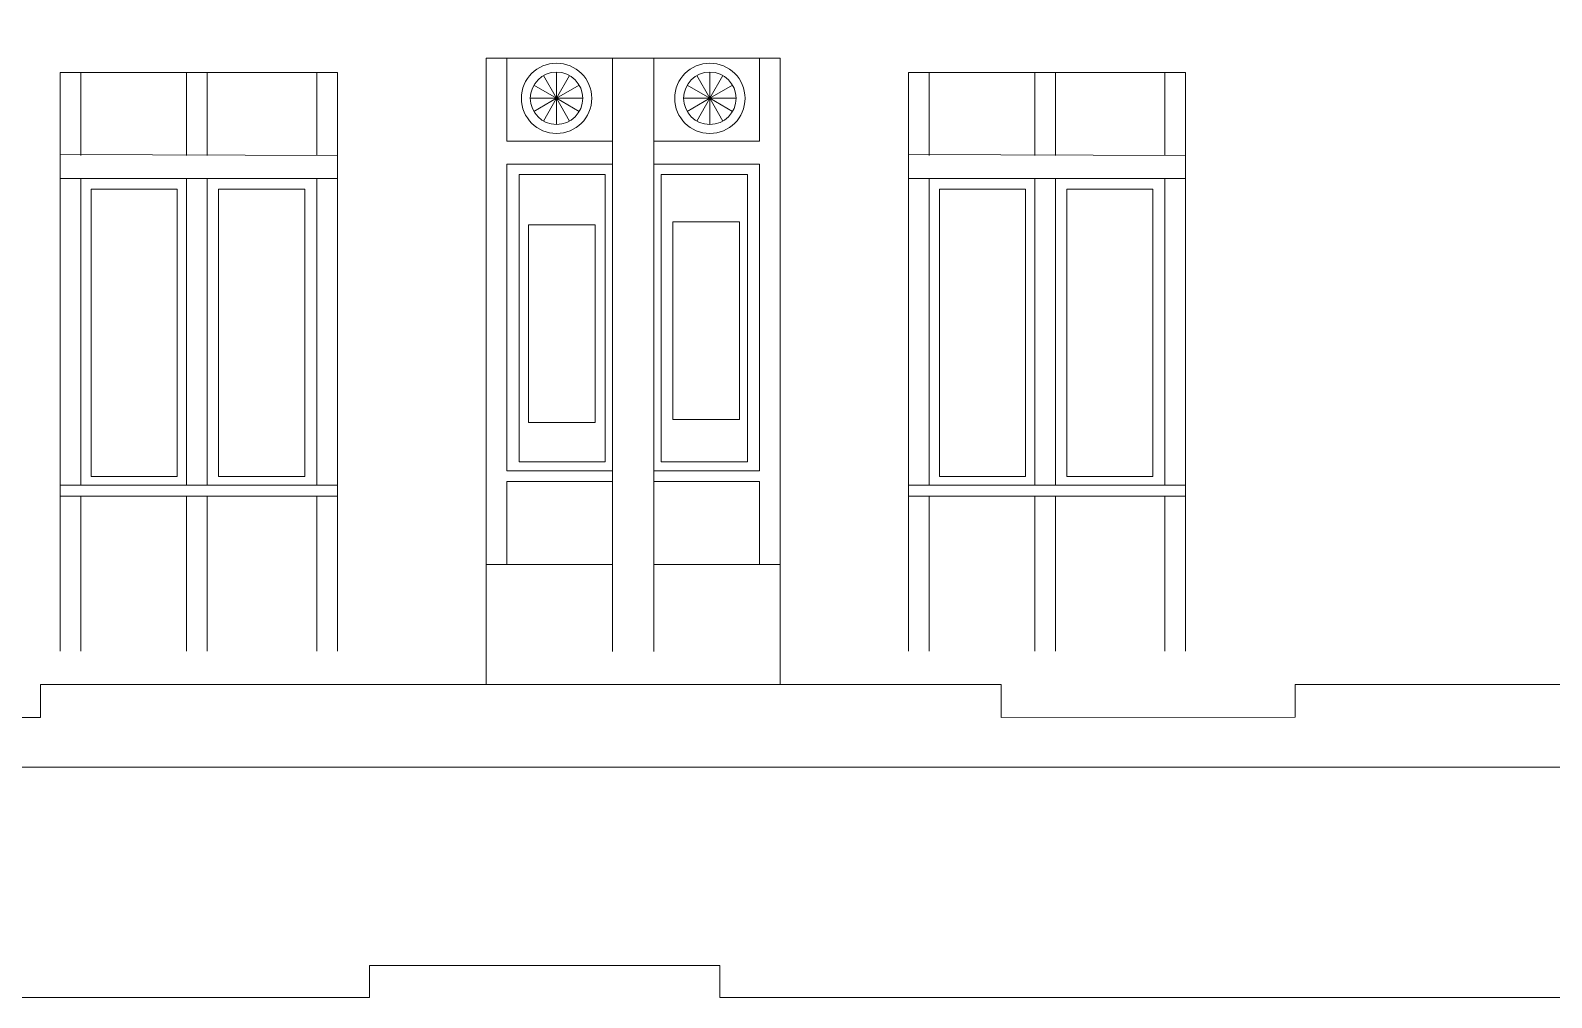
# Model space of a CAD drawing. Header units: centimetres. Extents: x -61 to 61, y -26 to 26.
# Drawn here: x 18.01 to 31.8, y 0.04 to 8.81 of the extents above; entities that cross this region are included whole.
import ezdxf

# ---------------------------------------------------------------- set-up
doc = ezdxf.new("R2010")
doc.units = ezdxf.units.CM
doc.header["$MEASUREMENT"] = 0
doc.layers.add('layer 1', color=7, linetype='Continuous')

msp = doc.modelspace()

# ---------------------------------------------------------------- linework, layer by layer
at = {"layer": 'layer 1', "color": 250, "lineweight": 9}
msp.add_open_spline([(5.42439, 20.07883), (5.42439, 20.07883), (5.42439, 2.12949), (5.42439, 2.12949), (5.42439, 2.12949), (5.42439, 2.12949), (39.72502, 2.12949), (39.72502, 2.12949)], degree=3, knots=[0, 0, 0, 0, 0.33333333, 0.33333333, 0.33333333, 0.33333333, 1, 1, 1, 1], dxfattribs=at)
at = {"layer": 'layer 1', "color": 177, "lineweight": 9}
for points in [[(22.13932, 3.96686), (22.13932, 3.96686), (22.13932, 8.56074), (22.13932, 8.56074)], [(22.13932, 8.56074), (22.13932, 8.56074), (24.80316, 8.56074), (24.80316, 8.56074)], [(22.32703, 7.80881), (22.32703, 7.80881), (22.32703, 8.56074), (22.32703, 8.56074)], [(23.28352, 7.80881), (23.28352, 7.80881), (23.28352, 8.56074), (23.28352, 8.56074)], [(23.65896, 7.80881), (23.65896, 7.80881), (23.65896, 8.56074), (23.65896, 8.56074)], [(24.61545, 7.80881), (24.61545, 7.80881), (24.61545, 8.56074), (24.61545, 8.56074)], [(24.80316, 3.96686), (24.80316, 3.96686), (24.80316, 8.56074), (24.80316, 8.56074)], [(18.27719, 3.83527), (18.27719, 3.83527), (18.27719, 8.42914), (18.27719, 8.42914)], [(18.27719, 8.42914), (18.27719, 8.42914), (20.78994, 8.42914), (20.78994, 8.42914)], [(18.4649, 7.67722), (18.4649, 7.67722), (18.4649, 8.42914), (18.4649, 8.42914)], [(19.42139, 7.67722), (19.42139, 7.67722), (19.42139, 8.42914), (19.42139, 8.42914)], [(19.6091, 7.67722), (19.6091, 7.67722), (19.6091, 8.42914), (19.6091, 8.42914)], [(20.60223, 7.67722), (20.60223, 7.67722), (20.60223, 8.42914), (20.60223, 8.42914)], [(20.78994, 7.67722), (20.78994, 7.67722), (20.78994, 8.42914), (20.78994, 8.42914)], [(22.77629, 8.19609), (22.77629, 8.19609), (22.77629, 8.43362), (22.77629, 8.43362)], [(24.16619, 8.19609), (24.16619, 8.19609), (24.16619, 8.43362), (24.16619, 8.43362)], [(25.96652, 3.83527), (25.96652, 3.83527), (25.96652, 8.42914), (25.96652, 8.42914)], [(25.96652, 8.42914), (25.96652, 8.42914), (28.47927, 8.42914), (28.47927, 8.42914)], [(26.15423, 7.67722), (26.15423, 7.67722), (26.15423, 8.42914), (26.15423, 8.42914)], [(27.11072, 7.67722), (27.11072, 7.67722), (27.11072, 8.42914), (27.11072, 8.42914)], [(27.29843, 7.67722), (27.29843, 7.67722), (27.29843, 8.42914), (27.29843, 8.42914)], [(28.29156, 7.67722), (28.29156, 7.67722), (28.29156, 8.42914), (28.29156, 8.42914)], [(28.47927, 7.67722), (28.47927, 7.67722), (28.47927, 8.42914), (28.47927, 8.42914)], [(22.77629, 8.19609), (22.77629, 8.19609), (22.57058, 8.31486), (22.57058, 8.31486)], [(22.77629, 8.19609), (22.77629, 8.19609), (22.65752, 8.4018), (22.65752, 8.4018)], [(22.77629, 8.19609), (22.77629, 8.19609), (22.89505, 8.4018), (22.89505, 8.4018)], [(22.77629, 8.19609), (22.77629, 8.19609), (22.982, 8.31486), (22.982, 8.31486)], [(24.16619, 8.19609), (24.16619, 8.19609), (23.96048, 8.31486), (23.96048, 8.31486)], [(24.16619, 8.19609), (24.16619, 8.19609), (24.04743, 8.4018), (24.04743, 8.4018)], [(24.16619, 8.19609), (24.16619, 8.19609), (24.28496, 8.4018), (24.28496, 8.4018)], [(24.16619, 8.19609), (24.16619, 8.19609), (24.3719, 8.31486), (24.3719, 8.31486)], [(22.77629, 8.19609), (22.77629, 8.19609), (22.53876, 8.19609), (22.53876, 8.19609)], [(22.77629, 8.19609), (22.77629, 8.19609), (22.57058, 8.07733), (22.57058, 8.07733)], [(22.77629, 8.19609), (22.77629, 8.19609), (22.65752, 7.99038), (22.65752, 7.99038)], [(22.77629, 8.19609), (22.77629, 8.19609), (23.01382, 8.19609), (23.01382, 8.19609)], [(22.77629, 8.19609), (22.77629, 8.19609), (22.982, 8.07733), (22.982, 8.07733)], [(22.77629, 8.19609), (22.77629, 8.19609), (22.89505, 7.99038), (22.89505, 7.99038)], [(22.77629, 8.19609), (22.77629, 8.19609), (22.77629, 7.95856), (22.77629, 7.95856)], [(24.16619, 8.19609), (24.16619, 8.19609), (23.92866, 8.19609), (23.92866, 8.19609)], [(24.16619, 8.19609), (24.16619, 8.19609), (23.96048, 8.07733), (23.96048, 8.07733)], [(24.16619, 8.19609), (24.16619, 8.19609), (24.04743, 7.99038), (24.04743, 7.99038)], [(24.16619, 8.19609), (24.16619, 8.19609), (24.16619, 7.95856), (24.16619, 7.95856)], [(24.16619, 8.19609), (24.16619, 8.19609), (24.28496, 7.99038), (24.28496, 7.99038)], [(24.16619, 8.19609), (24.16619, 8.19609), (24.3719, 8.07733), (24.3719, 8.07733)], [(24.16619, 8.19609), (24.16619, 8.19609), (24.40372, 8.19609), (24.40372, 8.19609)], [(23.28352, 7.80881), (23.28352, 7.80881), (22.32703, 7.80881), (22.32703, 7.80881)], [(23.28352, 7.80881), (23.28352, 7.80881), (23.28352, 7.59983), (23.28352, 7.59983)], [(23.65896, 7.80881), (23.65896, 7.80881), (24.61545, 7.80881), (24.61545, 7.80881)], [(23.65896, 7.80881), (23.65896, 7.80881), (23.65896, 7.59983), (23.65896, 7.59983)], [(22.32703, 5.83037), (22.32703, 5.83037), (22.32703, 7.59983), (22.32703, 7.59983)], [(23.28352, 7.59983), (23.28352, 7.59983), (22.32703, 7.59983), (22.32703, 7.59983)], [(23.28352, 5.83037), (23.28352, 5.83037), (23.28352, 7.59983), (23.28352, 7.59983)], [(23.65896, 5.83037), (23.65896, 5.83037), (23.65896, 7.59983), (23.65896, 7.59983)], [(23.65896, 7.59983), (23.65896, 7.59983), (24.61545, 7.59983), (24.61545, 7.59983)], [(24.61545, 5.83037), (24.61545, 5.83037), (24.61545, 7.59983), (24.61545, 7.59983)], [(18.4649, 5.69878), (18.4649, 5.69878), (18.4649, 7.46824), (18.4649, 7.46824)], [(19.42139, 5.69878), (19.42139, 5.69878), (19.42139, 7.46824), (19.42139, 7.46824)], [(19.6091, 5.69878), (19.6091, 5.69878), (19.6091, 7.46824), (19.6091, 7.46824)], [(20.60223, 5.69878), (20.60223, 5.69878), (20.60223, 7.46824), (20.60223, 7.46824)], [(20.78994, 5.69878), (20.78994, 5.69878), (20.78994, 7.46824), (20.78994, 7.46824)], [(26.15423, 5.69878), (26.15423, 5.69878), (26.15423, 7.46824), (26.15423, 7.46824)], [(27.11072, 5.69878), (27.11072, 5.69878), (27.11072, 7.46824), (27.11072, 7.46824)], [(27.29843, 5.69878), (27.29843, 5.69878), (27.29843, 7.46824), (27.29843, 7.46824)], [(28.29156, 5.69878), (28.29156, 5.69878), (28.29156, 7.46824), (28.29156, 7.46824)], [(28.47927, 5.69878), (28.47927, 5.69878), (28.47927, 7.46824), (28.47927, 7.46824)], [(22.32703, 5.83037), (22.32703, 5.83037), (22.32703, 5.71694), (22.32703, 5.71694)], [(23.28352, 5.83037), (23.28352, 5.83037), (23.28352, 5.71694), (23.28352, 5.71694)], [(23.65896, 5.83037), (23.65896, 5.83037), (23.65896, 5.71694), (23.65896, 5.71694)], [(24.61545, 5.83037), (24.61545, 5.83037), (24.61545, 5.71694), (24.61545, 5.71694)], [(18.4649, 5.69878), (18.4649, 5.69878), (18.4649, 5.58535), (18.4649, 5.58535)], [(19.42139, 5.69878), (19.42139, 5.69878), (19.42139, 5.58535), (19.42139, 5.58535)], [(19.6091, 5.69878), (19.6091, 5.69878), (19.6091, 5.58535), (19.6091, 5.58535)], [(20.60223, 5.69878), (20.60223, 5.69878), (20.60223, 5.58535), (20.60223, 5.58535)], [(20.78994, 5.69878), (20.78994, 5.69878), (20.78994, 5.58535), (20.78994, 5.58535)], [(22.32703, 4.81847), (22.32703, 4.81847), (22.32703, 5.71694), (22.32703, 5.71694)], [(23.28352, 4.81847), (23.28352, 4.81847), (23.28352, 5.71694), (23.28352, 5.71694)], [(23.65896, 4.81847), (23.65896, 4.81847), (23.65896, 5.71694), (23.65896, 5.71694)], [(24.61545, 4.81847), (24.61545, 4.81847), (24.61545, 5.71694), (24.61545, 5.71694)], [(26.15423, 5.69878), (26.15423, 5.69878), (26.15423, 5.58535), (26.15423, 5.58535)], [(27.11072, 5.69878), (27.11072, 5.69878), (27.11072, 5.58535), (27.11072, 5.58535)], [(27.29843, 5.69878), (27.29843, 5.69878), (27.29843, 5.58535), (27.29843, 5.58535)], [(28.29156, 5.69878), (28.29156, 5.69878), (28.29156, 5.58535), (28.29156, 5.58535)], [(28.47927, 5.69878), (28.47927, 5.69878), (28.47927, 5.58535), (28.47927, 5.58535)], [(18.4649, 4.68688), (18.4649, 4.68688), (18.4649, 5.58535), (18.4649, 5.58535)], [(19.42139, 4.68688), (19.42139, 4.68688), (19.42139, 5.58535), (19.42139, 5.58535)], [(19.6091, 4.68688), (19.6091, 4.68688), (19.6091, 5.58535), (19.6091, 5.58535)], [(20.60223, 4.68688), (20.60223, 4.68688), (20.60223, 5.58535), (20.60223, 5.58535)], [(20.78994, 4.68688), (20.78994, 4.68688), (20.78994, 5.58535), (20.78994, 5.58535)], [(26.15423, 4.68688), (26.15423, 4.68688), (26.15423, 5.58535), (26.15423, 5.58535)], [(27.11072, 4.68688), (27.11072, 4.68688), (27.11072, 5.58535), (27.11072, 5.58535)], [(27.29843, 4.68688), (27.29843, 4.68688), (27.29843, 5.58535), (27.29843, 5.58535)], [(28.29156, 4.68688), (28.29156, 4.68688), (28.29156, 5.58535), (28.29156, 5.58535)], [(28.47927, 4.68688), (28.47927, 4.68688), (28.47927, 5.58535), (28.47927, 5.58535)], [(23.28352, 4.81847), (23.28352, 4.81847), (22.32703, 4.81847), (22.32703, 4.81847)], [(22.32703, 3.96686), (22.32703, 3.96686), (22.32703, 4.71948), (22.32703, 4.71948)], [(23.28352, 4.71948), (23.28352, 4.71948), (22.32703, 4.71948), (22.32703, 4.71948)], [(23.28352, 4.81847), (23.28352, 4.81847), (23.28352, 4.71948), (23.28352, 4.71948)], [(23.28352, 3.17868), (23.28352, 3.17868), (23.28352, 4.71948), (23.28352, 4.71948)], [(23.65896, 4.81847), (23.65896, 4.81847), (24.61545, 4.81847), (24.61545, 4.81847)], [(23.65896, 4.81847), (23.65896, 4.81847), (23.65896, 4.71948), (23.65896, 4.71948)], [(23.65896, 3.17868), (23.65896, 3.17868), (23.65896, 4.71948), (23.65896, 4.71948)], [(23.65896, 4.71948), (23.65896, 4.71948), (24.61545, 4.71948), (24.61545, 4.71948)], [(24.61545, 3.96686), (24.61545, 3.96686), (24.61545, 4.71948), (24.61545, 4.71948)], [(20.78994, 4.68688), (20.78994, 4.68688), (18.27719, 4.68688), (18.27719, 4.68688)], [(20.78994, 4.58789), (20.78994, 4.58789), (18.27719, 4.58789), (18.27719, 4.58789)], [(18.4649, 3.83527), (18.4649, 3.83527), (18.4649, 4.58789), (18.4649, 4.58789)], [(19.42139, 3.18142), (19.42139, 3.18142), (19.42139, 4.58789), (19.42139, 4.58789)], [(19.6091, 3.18142), (19.6091, 3.18142), (19.6091, 4.58789), (19.6091, 4.58789)], [(20.60223, 3.18142), (20.60223, 3.18142), (20.60223, 4.58789), (20.60223, 4.58789)], [(20.78994, 4.68688), (20.78994, 4.68688), (20.78994, 4.58789), (20.78994, 4.58789)], [(20.78994, 3.18142), (20.78994, 3.18142), (20.78994, 4.58789), (20.78994, 4.58789)], [(28.47927, 4.68688), (28.47927, 4.68688), (25.96652, 4.68688), (25.96652, 4.68688)], [(28.47927, 4.58789), (28.47927, 4.58789), (25.96652, 4.58789), (25.96652, 4.58789)], [(26.15423, 3.83527), (26.15423, 3.83527), (26.15423, 4.58789), (26.15423, 4.58789)], [(27.11072, 3.18142), (27.11072, 3.18142), (27.11072, 4.58789), (27.11072, 4.58789)], [(27.29843, 3.18142), (27.29843, 3.18142), (27.29843, 4.58789), (27.29843, 4.58789)], [(28.29156, 3.18142), (28.29156, 3.18142), (28.29156, 4.58789), (28.29156, 4.58789)], [(28.47927, 4.68688), (28.47927, 4.68688), (28.47927, 4.58789), (28.47927, 4.58789)], [(28.47927, 3.18142), (28.47927, 3.18142), (28.47927, 4.58789), (28.47927, 4.58789)], [(22.13932, 3.96686), (22.13932, 3.96686), (23.28352, 3.96686), (23.28352, 3.96686)], [(22.13932, 3.96686), (22.13932, 3.96686), (22.13932, 3.17868), (22.13932, 3.17868)], [(24.80316, 3.96686), (24.80316, 3.96686), (23.65896, 3.96686), (23.65896, 3.96686)], [(24.80316, 3.96686), (24.80316, 3.96686), (24.80316, 3.17868), (24.80316, 3.17868)], [(18.27719, 3.83527), (18.27719, 3.83527), (18.27719, 3.18142), (18.27719, 3.18142)], [(18.4649, 3.83527), (18.4649, 3.83527), (18.4649, 3.18142), (18.4649, 3.18142)], [(25.96652, 3.83527), (25.96652, 3.83527), (25.96652, 3.18142), (25.96652, 3.18142)], [(26.15423, 3.83527), (26.15423, 3.83527), (26.15423, 3.18142), (26.15423, 3.18142)]]:
    msp.add_open_spline(points, degree=3, dxfattribs=at)
for points, knots in [([(22.77629, 7.87712), (22.60013, 7.87712), (22.45732, 8.01993), (22.45732, 8.19609), (22.45732, 8.19609), (22.45732, 8.37225), (22.60013, 8.51506), (22.77629, 8.51506), (22.77629, 8.51506), (22.95245, 8.51506), (23.09526, 8.37225), (23.09526, 8.19609), (23.09526, 8.19609), (23.09526, 8.01993), (22.95245, 7.87712), (22.77629, 7.87712)], [0, 0, 0, 0, 0.2, 0.2, 0.2, 0.2, 0.4, 0.4, 0.4, 0.4, 0.6, 0.6, 0.6, 0.6, 1, 1, 1, 1]), ([(22.77629, 7.95856), (22.64511, 7.95856), (22.53876, 8.06491), (22.53876, 8.19609), (22.53876, 8.19609), (22.53876, 8.32727), (22.64511, 8.43362), (22.77629, 8.43362), (22.77629, 8.43362), (22.90747, 8.43362), (23.01382, 8.32727), (23.01382, 8.19609), (23.01382, 8.19609), (23.01382, 8.06491), (22.90747, 7.95856), (22.77629, 7.95856)], [0, 0, 0, 0, 0.2, 0.2, 0.2, 0.2, 0.4, 0.4, 0.4, 0.4, 0.6, 0.6, 0.6, 0.6, 1, 1, 1, 1]), ([(24.16619, 7.87712), (24.34235, 7.87712), (24.48516, 8.01993), (24.48516, 8.19609), (24.48516, 8.19609), (24.48516, 8.37225), (24.34235, 8.51506), (24.16619, 8.51506), (24.16619, 8.51506), (23.99003, 8.51506), (23.84722, 8.37225), (23.84722, 8.19609), (23.84722, 8.19609), (23.84722, 8.01993), (23.99003, 7.87712), (24.16619, 7.87712)], [0, 0, 0, 0, 0.2, 0.2, 0.2, 0.2, 0.4, 0.4, 0.4, 0.4, 0.6, 0.6, 0.6, 0.6, 1, 1, 1, 1]), ([(24.16619, 7.95856), (24.29737, 7.95856), (24.40372, 8.06491), (24.40372, 8.19609), (24.40372, 8.19609), (24.40372, 8.32727), (24.29737, 8.43362), (24.16619, 8.43362), (24.16619, 8.43362), (24.03501, 8.43362), (23.92866, 8.32727), (23.92866, 8.19609), (23.92866, 8.19609), (23.92866, 8.06491), (24.03501, 7.95856), (24.16619, 7.95856)], [0, 0, 0, 0, 0.2, 0.2, 0.2, 0.2, 0.4, 0.4, 0.4, 0.4, 0.6, 0.6, 0.6, 0.6, 1, 1, 1, 1]), ([(18.27719, 7.68549), (18.27719, 7.68549), (20.78994, 7.67722), (20.78994, 7.67722), (20.78994, 7.67722), (20.78994, 7.67722), (20.78994, 7.46824), (20.78994, 7.46824), (20.78994, 7.46824), (20.78994, 7.46824), (18.27719, 7.46824), (18.27719, 7.46824)], [0, 0, 0, 0, 0.25, 0.25, 0.25, 0.25, 0.5, 0.5, 0.5, 0.5, 1, 1, 1, 1]), ([(25.96652, 7.68549), (25.96652, 7.68549), (28.47927, 7.67722), (28.47927, 7.67722), (28.47927, 7.67722), (28.47927, 7.67722), (28.47927, 7.46824), (28.47927, 7.46824), (28.47927, 7.46824), (28.47927, 7.46824), (25.96652, 7.46824), (25.96652, 7.46824)], [0, 0, 0, 0, 0.25, 0.25, 0.25, 0.25, 0.5, 0.5, 0.5, 0.5, 1, 1, 1, 1]), ([(23.21723, 7.5049), (23.21723, 7.5049), (22.4363, 7.5049), (22.4363, 7.5049), (22.4363, 7.5049), (22.4363, 7.5049), (22.4363, 4.89815), (22.4363, 4.89815), (22.4363, 4.89815), (22.4363, 4.89815), (23.21723, 4.89815), (23.21723, 4.89815), (23.21723, 4.89815), (23.21723, 4.89815), (23.21723, 7.5049), (23.21723, 7.5049)], [0, 0, 0, 0, 0.2, 0.2, 0.2, 0.2, 0.4, 0.4, 0.4, 0.4, 0.6, 0.6, 0.6, 0.6, 1, 1, 1, 1]), ([(23.72525, 7.5049), (23.72525, 7.5049), (24.50619, 7.5049), (24.50619, 7.5049), (24.50619, 7.5049), (24.50619, 7.5049), (24.50619, 4.89815), (24.50619, 4.89815), (24.50619, 4.89815), (24.50619, 4.89815), (23.72525, 4.89815), (23.72525, 4.89815), (23.72525, 4.89815), (23.72525, 4.89815), (23.72525, 7.5049), (23.72525, 7.5049)], [0, 0, 0, 0, 0.2, 0.2, 0.2, 0.2, 0.4, 0.4, 0.4, 0.4, 0.6, 0.6, 0.6, 0.6, 1, 1, 1, 1]), ([(23.1258, 7.04716), (23.1258, 7.04716), (22.52311, 7.04716), (22.52311, 7.04716), (22.52311, 7.04716), (22.52311, 7.04716), (22.52311, 5.25673), (22.52311, 5.25673), (22.52311, 5.25673), (22.52311, 5.25673), (23.1258, 5.25673), (23.1258, 5.25673), (23.1258, 5.25673), (23.1258, 5.25673), (23.1258, 7.04716), (23.1258, 7.04716)], [0, 0, 0, 0, 0.2, 0.2, 0.2, 0.2, 0.4, 0.4, 0.4, 0.4, 0.6, 0.6, 0.6, 0.6, 1, 1, 1, 1]), ([(23.83199, 7.07474), (23.83199, 7.07474), (24.43468, 7.07474), (24.43468, 7.07474), (24.43468, 7.07474), (24.43468, 7.07474), (24.43468, 5.28431), (24.43468, 5.28431), (24.43468, 5.28431), (24.43468, 5.28431), (23.83199, 5.28431), (23.83199, 5.28431), (23.83199, 5.28431), (23.83199, 5.28431), (23.83199, 7.07474), (23.83199, 7.07474)], [0, 0, 0, 0, 0.2, 0.2, 0.2, 0.2, 0.4, 0.4, 0.4, 0.4, 0.6, 0.6, 0.6, 0.6, 1, 1, 1, 1])]:
    msp.add_open_spline(points, degree=3, knots=knots, dxfattribs=at)
at = {"layer": 'layer 1', "color": 242, "lineweight": 9}
for points in [[(18.55774, 7.37331), (18.55774, 7.37331), (19.33867, 7.37331), (19.33867, 7.37331), (19.33867, 7.37331), (19.33867, 7.37331), (19.33867, 4.76655), (19.33867, 4.76655), (19.33867, 4.76655), (19.33867, 4.76655), (18.55774, 4.76655), (18.55774, 4.76655), (18.55774, 4.76655), (18.55774, 4.76655), (18.55774, 7.37331), (18.55774, 7.37331)], [(19.71264, 7.37331), (19.71264, 7.37331), (20.49357, 7.37331), (20.49357, 7.37331), (20.49357, 7.37331), (20.49357, 7.37331), (20.49357, 4.76655), (20.49357, 4.76655), (20.49357, 4.76655), (20.49357, 4.76655), (19.71264, 4.76655), (19.71264, 4.76655), (19.71264, 4.76655), (19.71264, 4.76655), (19.71264, 7.37331), (19.71264, 7.37331)], [(26.24707, 7.37331), (26.24707, 7.37331), (27.028, 7.37331), (27.028, 7.37331), (27.028, 7.37331), (27.028, 7.37331), (27.028, 4.76655), (27.028, 4.76655), (27.028, 4.76655), (27.028, 4.76655), (26.24707, 4.76655), (26.24707, 4.76655), (26.24707, 4.76655), (26.24707, 4.76655), (26.24707, 7.37331), (26.24707, 7.37331)], [(27.40197, 7.37331), (27.40197, 7.37331), (28.1829, 7.37331), (28.1829, 7.37331), (28.1829, 7.37331), (28.1829, 7.37331), (28.1829, 4.76655), (28.1829, 4.76655), (28.1829, 4.76655), (28.1829, 4.76655), (27.40197, 4.76655), (27.40197, 4.76655), (27.40197, 4.76655), (27.40197, 4.76655), (27.40197, 7.37331), (27.40197, 7.37331)]]:
    msp.add_open_spline(points, degree=3, knots=[0, 0, 0, 0, 0.2, 0.2, 0.2, 0.2, 0.4, 0.4, 0.4, 0.4, 0.6, 0.6, 0.6, 0.6, 1, 1, 1, 1], dxfattribs=at)
at = {"layer": 'layer 1', "color": 250, "lineweight": 9}
for points in [[(22.13932, 3.17867), (22.13932, 3.17867), (22.13932, 2.87867), (22.13932, 2.87867)], [(24.80317, 3.17867), (24.80317, 3.17867), (24.80317, 2.87867), (24.80317, 2.87867)]]:
    msp.add_open_spline(points, degree=3, dxfattribs=at)
at = {"layer": 'layer 1', "lineweight": 9}
for points in [[(18.09907, 2.87867), (18.09907, 2.87867), (26.80683, 2.87867), (26.80683, 2.87867)], [(18.09907, 2.57918), (18.09907, 2.57918), (18.09907, 2.87867), (18.09907, 2.87867)], [(26.80683, 2.87867), (26.80683, 2.87867), (26.80683, 2.58107), (26.80683, 2.58107)], [(29.47068, 2.87867), (29.47068, 2.87867), (32.84356, 2.88063), (32.84356, 2.88063)], [(29.47068, 2.58165), (29.47068, 2.58165), (29.47068, 2.87867), (29.47068, 2.87867)], [(15.96174, 2.57871), (15.96174, 2.57871), (18.09907, 2.57918), (18.09907, 2.57918)], [(26.80683, 2.58107), (26.80683, 2.58107), (29.47068, 2.58165), (29.47068, 2.58165)], [(21.08168, 0.03927), (21.08168, 0.03927), (21.08168, 0.33027), (21.08168, 0.33027)], [(21.08168, 0.33027), (21.08168, 0.33027), (24.25726, 0.33027), (24.25726, 0.33027)], [(24.25726, 0.33027), (24.25726, 0.33027), (24.25726, 0.03927), (24.25726, 0.03927)], [(9.76726, 0.03927), (9.76726, 0.03927), (21.08168, 0.03927), (21.08168, 0.03927)], [(24.25726, 0.03927), (24.25726, 0.03927), (34.63782, 0.03927), (34.63782, 0.03927)]]:
    msp.add_open_spline(points, degree=3, dxfattribs=at)

doc.saveas('drawing.dxf')
